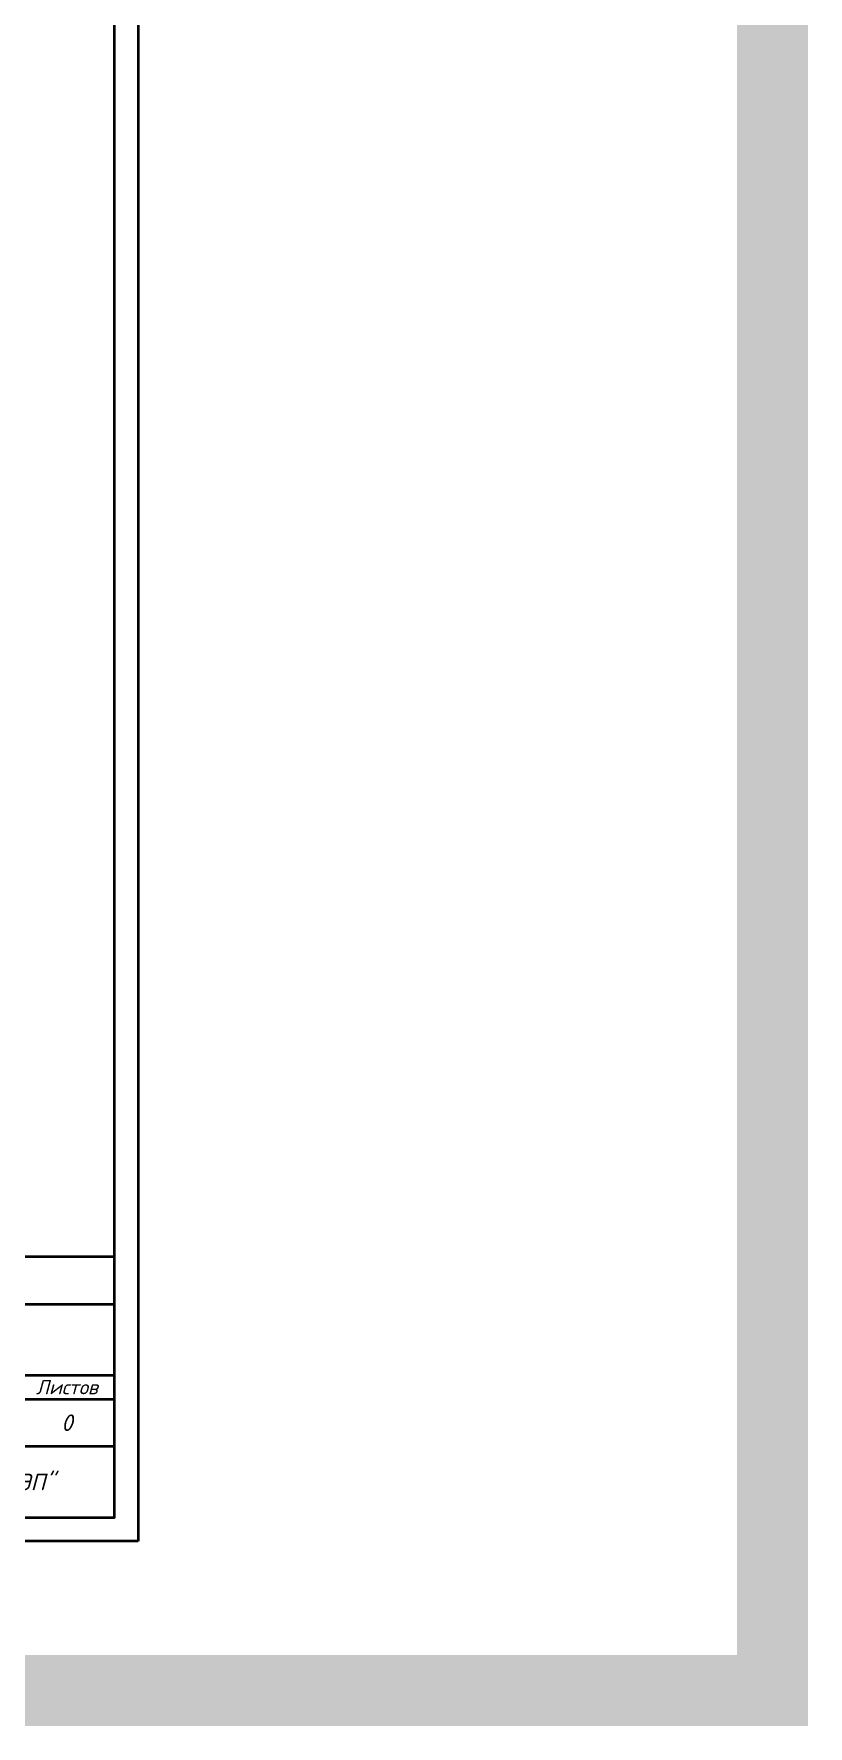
# Model space of a CAD drawing. Header units: millimetres. Extents: x -123149 to 90750, y -868758 to 226421.
# Drawn here: x 74416 to 90750, y 29250 to 64947 of the extents above; entities that cross this region are included whole.
import ezdxf
from ezdxf.enums import TextEntityAlignment as Align

# ---------------------------------------------------------------- set-up
doc = ezdxf.new("R2010")
doc.units = ezdxf.units.MM
doc.layers.get('0').update_dxf_attribs({"lineweight": 5})
doc.layers.add('k_ Рамка', color=7, linetype='Continuous', lineweight=40)
doc.layers.add('NoPrint', color=18, linetype='Continuous', plot=False)
doc.styles.add('STEP PR', font='isocpeui.ttf')

# ---------------------------------------------------------------- blocks, each defined once
blk = doc.blocks.new('*U2792')
at = {"extrusion": (-1, 0, 0)}
blk.add_line((716, -370), (836, -370), dxfattribs=at)
for p, q in [((651, -385), (836, -385)), ((786, -390), (836, -390))]:
    blk.add_line(p, q)
for points in [[(841, -420), (0, -420), (0, 0), (841, 0)], [(20, -415), (836, -415), (836, -5), (20, -5)]]:
    blk.add_lwpolyline(points, close=True)
for points in [[(836, -360), (651, -360), (651, -415)], [(836, -400), (716, -400)]]:
    blk.add_lwpolyline(points)
at = {"ltscale": 100, "insert": (826, -387.5), "char_height": 3, "width": 20, "attachment_point": 5, "style": 'STEP PR'}
blk.add_mtext('Листов', dxfattribs=at)
at = {"insert": (811, -407.5), "char_height": 3.5, "width": 50, "attachment_point": 5, "line_spacing_factor": 1.071429, "style": 'STEP PR'}
blk.add_mtext('ООО "СТЭП"', dxfattribs=at)
at = {"style": 'STEP PR'}
blk.add_attdef('N.ЛИСТА', text='', height=3.5, dxfattribs=at).set_placement((808.5, -395), align=Align.MIDDLE_CENTER)
for tag, p in [('НАИМ.', (750, -403.77)), ('НАИМЕНОВАН.', (750, -408.77)), ('НАИМЕНОВАНИЕ', (750, -413.77))]:
    blk.add_attdef(tag, text='', height=3, dxfattribs=at).set_placement(p, align=Align.CENTER)
blk.add_attdef('ФОРМАТ', (795.85, -418.92), '', height=3, dxfattribs=at)
at = {"layer": 'NoPrint', "style": 'STEP PR'}
blk.add_text('0', height=3.5, dxfattribs=at).set_placement((826, -395), align=Align.MIDDLE_CENTER)

msp = doc.modelspace()

# ---------------------------------------------------------------- linework, layer by layer
at = {"layer": 'NoPrint', "color": 3, "const_width": 1500}
msp.add_lwpolyline([(-8968.89107, 94455.30306), (90000, 94455.30306), (90000, 30000), (-8968.89107, 30000)], close=True, dxfattribs=at)

# ---------------------------------------------------------------- block references
at = {"layer": 'k_ Рамка', "xscale": 100, "yscale": 100, "zscale": 100}
msp.add_blockref('*U2792', (-7485.74827, 75150.4962), dxfattribs=at)

doc.saveas('drawing.dxf')
